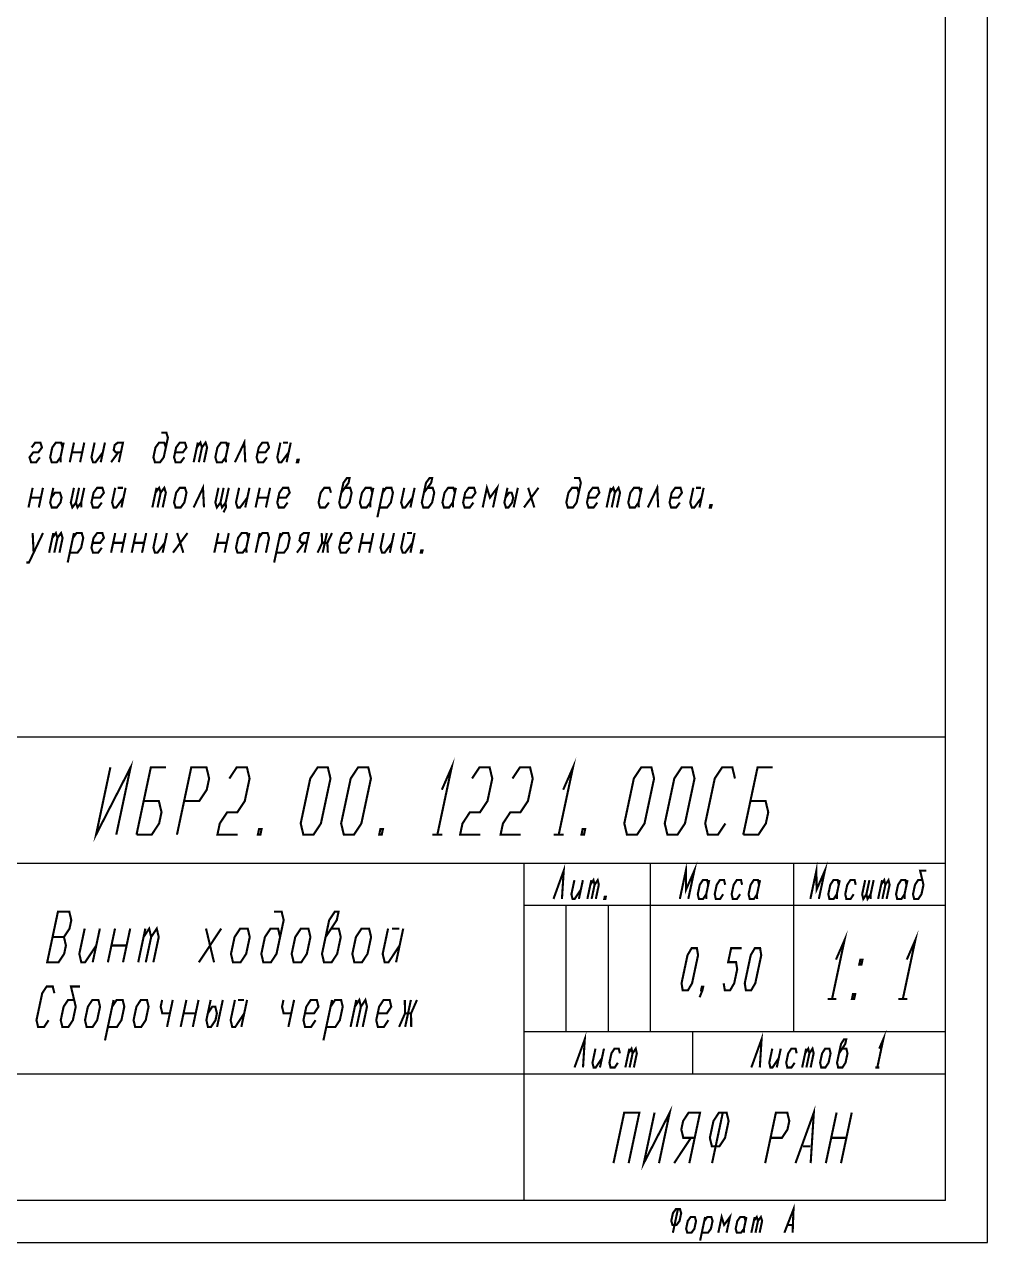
# Model space of a CAD drawing. Header units: millimetres. Extents: x 0 to 420, y 0 to 297.
# Drawn here: x 305.7 to 420, y 0 to 144.6 of the extents above; entities that cross this region are included whole.
import ezdxf

# ---------------------------------------------------------------- set-up
doc = ezdxf.new("R2010")
doc.units = ezdxf.units.MM
doc.header["$LTSCALE"] = 23.1
doc.layers.get('0').update_dxf_attribs({"linetype": 'CONTINUOUS'})

msp = doc.modelspace()

# ---------------------------------------------------------------- linework, layer by layer
at = {"color": 7, "linetype": 'CONTINUOUS'}
for p, q in [((420, 0), (420, 297)), ((415, 5), (415, 292)), ((415, 60), (230, 60)), ((415, 5), (415, 60)), ((415, 45), (230, 45)), ((365, 5), (365, 45)), ((380, 25), (380, 45)), ((397, 25), (397, 45)), ((415, 40), (365, 40)), ((370, 25), (370, 40)), ((375, 25), (375, 40)), ((415, 25), (365, 25)), ((385, 20), (385, 25)), ((415, 20), (230, 20)), ((415, 5), (20, 5)), ((415, 5), (230, 5)), ((0, 0), (420, 0))]:
    msp.add_line(p, q, dxfattribs=at)
at = {"color": 2, "linetype": 'CONTINUOUS', "const_width": 0.25}
for points in [[(322.477764, 94.361144), (322.295526, 94.944476), (321.683009, 94.944476), (321.252781, 94.361144), (321.00479, 93.19448), (321.187053, 92.611135), (321.799545, 92.611135), (322.229799, 93.19448), (322.725754, 95.527808), (322.543491, 96.11114), (321.931, 96.11114)], [(330.680812, 92.611135), (331.789259, 94.944476), (331.905795, 92.611135)], [(306.552781, 94.361144), (306.983009, 94.944476), (307.595526, 94.944476), (307.777764, 94.361144), (307.347535, 93.777812), (306.735044, 93.777812), (306.30479, 93.19448), (306.487053, 92.611135), (307.099545, 92.611135), (307.529799, 93.19448)], [(310.227781, 94.361144), (310.045518, 94.944476), (309.433026, 94.944476), (309.002772, 94.361144), (308.754781, 93.19448), (308.937045, 92.611135), (309.549562, 92.611135), (309.97979, 93.19448)], [(310.351776, 94.944476), (309.97979, 93.19448), (310.008937, 92.611135)], [(311.080803, 92.611135), (311.576759, 94.944476)], [(312.801768, 94.944476), (312.305812, 92.611135)], [(314.026776, 94.944476), (313.65479, 93.19448), (313.837053, 92.611135), (314.143312, 92.611135), (315.003794, 93.777812)], [(315.251759, 94.944476), (314.755803, 92.611135)], [(316.899562, 92.611135), (317.395518, 94.944476), (316.783026, 94.944476), (316.414783, 94.652803), (316.290787, 94.069471), (316.535035, 93.777812), (317.147527, 93.777812)], [(323.578777, 93.777812), (324.497527, 93.777812), (324.927781, 94.361144), (324.745518, 94.944476), (324.133026, 94.944476), (323.702772, 94.361144), (323.454781, 93.19448), (323.637045, 92.611135), (324.249562, 92.611135), (324.67979, 93.19448)], [(325.780803, 92.611135), (326.276759, 94.944476)], [(326.152764, 94.361144), (326.583018, 94.944476), (326.765281, 94.361144), (326.393295, 92.611135)], [(326.765281, 94.361144), (327.195509, 94.944476), (327.377772, 94.361144), (327.005812, 92.611135)], [(329.827764, 94.361144), (329.645526, 94.944476), (329.033009, 94.944476), (328.602781, 94.361144), (328.35479, 93.19448), (328.537053, 92.611135), (329.149545, 92.611135), (329.579799, 93.19448)], [(329.951759, 94.944476), (329.579799, 93.19448), (329.60892, 92.611135)], [(333.378794, 93.777812), (334.297544, 93.777812), (334.727772, 94.361144), (334.545509, 94.944476), (333.933018, 94.944476), (333.502764, 94.361144), (333.254799, 93.19448), (333.437062, 92.611135), (334.049553, 92.611135), (334.479781, 93.19448)], [(336.076776, 94.944476), (335.70479, 93.19448), (335.887053, 92.611135), (336.193312, 92.611135), (337.053794, 93.777812)], [(336.383009, 94.944476), (336.995526, 94.944476)], [(337.301759, 94.944476), (336.805803, 92.611135)], [(311.328794, 93.777812), (312.553777, 93.777812)], [(315.980812, 92.611135), (316.841294, 93.777812)], [(338.183928, 92.611135), (338.030812, 92.611135), (338.092797, 92.902808), (338.245913, 92.902808), (338.183928, 92.611135)], [(306.180795, 87.243856), (306.676776, 89.577184)], [(307.901759, 89.577184), (307.405803, 87.243856)], [(309.126768, 89.577184), (308.754781, 87.827188), (308.937045, 87.243856), (309.549562, 87.243856), (309.97979, 87.827188), (310.103785, 88.41052), (309.921522, 88.993852), (309.309031, 88.993852), (308.878777, 88.41052)], [(311.576759, 89.577184), (311.204799, 87.827188), (311.387062, 87.243856), (311.81729, 87.827188), (311.999553, 87.243856), (312.429781, 87.827188), (312.801768, 89.577184)], [(312.189276, 89.577184), (311.81729, 87.827188)], [(313.778785, 88.41052), (314.697535, 88.41052), (315.127764, 88.993852), (314.945526, 89.577184), (314.333009, 89.577184), (313.902781, 88.993852), (313.65479, 87.827188), (313.837053, 87.243856), (314.449545, 87.243856), (314.879799, 87.827188)], [(316.476768, 89.577184), (316.104781, 87.827188), (316.287045, 87.243856), (316.593303, 87.243856), (317.453785, 88.41052)], [(316.783026, 89.577184), (317.395518, 89.577184)], [(317.701776, 89.577184), (317.205795, 87.243856)], [(320.880795, 87.243856), (321.376776, 89.577184)], [(321.252781, 88.993852), (321.683009, 89.577184), (321.865272, 88.993852), (321.493312, 87.243856)], [(321.865272, 88.993852), (322.295526, 89.577184), (322.477764, 88.993852), (322.105803, 87.243856)], [(323.454781, 87.827188), (323.637045, 87.243856), (324.249562, 87.243856), (324.67979, 87.827188), (324.927781, 88.993852), (324.745518, 89.577184), (324.133026, 89.577184), (323.702772, 88.993852), (323.454781, 87.827188)], [(325.780803, 87.243856), (326.889276, 89.577184), (327.005812, 87.243856)], [(328.726776, 89.577184), (328.35479, 87.827188), (328.537053, 87.243856), (328.967281, 87.827188), (329.149545, 87.243856), (329.579799, 87.827188), (329.951759, 89.577184)], [(329.339268, 89.577184), (328.967281, 87.827188)], [(331.176768, 89.577184), (330.804781, 87.827188), (330.987045, 87.243856), (331.293303, 87.243856), (332.153785, 88.41052)], [(332.401776, 89.577184), (331.905795, 87.243856)], [(333.130803, 87.243856), (333.626759, 89.577184)], [(334.851768, 89.577184), (334.355812, 87.243856)], [(335.828785, 88.41052), (336.747535, 88.41052), (337.177764, 88.993852), (336.995526, 89.577184), (336.383009, 89.577184), (335.952781, 88.993852), (335.70479, 87.827188), (335.887053, 87.243856), (336.499545, 87.243856), (336.929799, 87.827188)], [(342.077772, 88.993852), (341.895509, 89.577184), (341.283018, 89.577184), (340.852764, 88.993852), (340.604799, 87.827188), (340.787062, 87.243856), (341.399553, 87.243856), (341.829781, 87.827188)], [(343.302781, 88.993852), (344.163263, 90.160516), (344.287258, 90.743848), (343.981, 90.743848), (343.550771, 90.160516), (343.05479, 87.827188), (343.237053, 87.243856), (343.849545, 87.243856), (344.279799, 87.827188), (344.527764, 88.993852), (344.345526, 89.577184), (343.733009, 89.577184)], [(346.977781, 88.993852), (346.795518, 89.577184), (346.183026, 89.577184), (345.752772, 88.993852), (345.504781, 87.827188), (345.687045, 87.243856), (346.299562, 87.243856), (346.72979, 87.827188)], [(347.101776, 89.577184), (346.72979, 87.827188), (346.758937, 87.243856)], [(347.582812, 86.07718), (348.326759, 89.577184)], [(347.830803, 87.243856), (348.749553, 87.243856), (349.179781, 87.827188), (349.427772, 88.993852), (349.245509, 89.577184), (348.633018, 89.577184), (348.202764, 88.993852)], [(350.776776, 89.577184), (350.40479, 87.827188), (350.587053, 87.243856), (350.893312, 87.243856), (351.753794, 88.41052)], [(352.001759, 89.577184), (351.505803, 87.243856)], [(353.102772, 88.993852), (353.963254, 90.160516), (354.08725, 90.743848), (353.780991, 90.743848), (353.350763, 90.160516), (352.854781, 87.827188), (353.037045, 87.243856), (353.649562, 87.243856), (354.07979, 87.827188), (354.327781, 88.993852), (354.145518, 89.577184), (353.533026, 89.577184)], [(356.777772, 88.993852), (356.595509, 89.577184), (355.983018, 89.577184), (355.552764, 88.993852), (355.304799, 87.827188), (355.487062, 87.243856), (356.099553, 87.243856), (356.529781, 87.827188)], [(356.901768, 89.577184), (356.529781, 87.827188), (356.558928, 87.243856)], [(357.878785, 88.41052), (358.797535, 88.41052), (359.227764, 88.993852), (359.045526, 89.577184), (358.433009, 89.577184), (358.002781, 88.993852), (357.75479, 87.827188), (357.937053, 87.243856), (358.549545, 87.243856), (358.979799, 87.827188)], [(360.080812, 87.243856), (360.576768, 89.577184), (360.941294, 88.41052), (361.801776, 89.577184), (361.305795, 87.243856)], [(363.026759, 89.577184), (362.654799, 87.827188), (362.837062, 87.243856), (363.143295, 87.243856), (363.573549, 87.827188), (363.697544, 88.41052), (363.515281, 88.993852), (363.209022, 88.993852), (362.778794, 88.41052)], [(364.251768, 89.577184), (363.755812, 87.243856)], [(364.980795, 87.243856), (366.701759, 89.577184)], [(365.476776, 89.577184), (366.205803, 87.243856)], [(371.477772, 88.993852), (371.295509, 89.577184), (370.683018, 89.577184), (370.252764, 88.993852), (370.004799, 87.827188), (370.187062, 87.243856), (370.799553, 87.243856), (371.229781, 87.827188), (371.725763, 90.160516), (371.5435, 90.743848), (370.931008, 90.743848)], [(372.578785, 88.41052), (373.497535, 88.41052), (373.927764, 88.993852), (373.745526, 89.577184), (373.133009, 89.577184), (372.702781, 88.993852), (372.45479, 87.827188), (372.637053, 87.243856), (373.249545, 87.243856), (373.679799, 87.827188)], [(374.780812, 87.243856), (375.276768, 89.577184)], [(375.152772, 88.993852), (375.583026, 89.577184), (375.765264, 88.993852), (375.393303, 87.243856)], [(375.765264, 88.993852), (376.195518, 89.577184), (376.377781, 88.993852), (376.005795, 87.243856)], [(378.827772, 88.993852), (378.645509, 89.577184), (378.033018, 89.577184), (377.602764, 88.993852), (377.354799, 87.827188), (377.537062, 87.243856), (378.149553, 87.243856), (378.579781, 87.827188)], [(378.951768, 89.577184), (378.579781, 87.827188), (378.608928, 87.243856)], [(379.680795, 87.243856), (380.789268, 89.577184), (380.905803, 87.243856)], [(382.378777, 88.41052), (383.297527, 88.41052), (383.727781, 88.993852), (383.545518, 89.577184), (382.933026, 89.577184), (382.502772, 88.993852), (382.254781, 87.827188), (382.437045, 87.243856), (383.049562, 87.243856), (383.47979, 87.827188)], [(385.076759, 89.577184), (384.704799, 87.827188), (384.887062, 87.243856), (385.193295, 87.243856), (386.053777, 88.41052)], [(385.383018, 89.577184), (385.995509, 89.577184)], [(386.301768, 89.577184), (385.805812, 87.243856)], [(306.428785, 88.41052), (307.653794, 88.41052)], [(333.378794, 88.41052), (334.603777, 88.41052)], [(312.429781, 87.827188), (312.458928, 87.243856)], [(329.579799, 87.827188), (329.60892, 87.243856), (329.331808, 86.660524)], [(387.183937, 87.243856), (387.030795, 87.243856), (387.092805, 87.535516), (387.245922, 87.535516), (387.183937, 87.243856)], [(305.93283, 80.709901), (306.239062, 80.709901), (307.901759, 84.209892)], [(306.676776, 84.209892), (306.793312, 81.876564)], [(308.630812, 81.876564), (309.126768, 84.209892)], [(309.002772, 83.62656), (309.433026, 84.209892), (309.615264, 83.62656), (309.243303, 81.876564)], [(309.615264, 83.62656), (310.045518, 84.209892), (310.227781, 83.62656), (309.855795, 81.876564)], [(310.832812, 80.709901), (311.576759, 84.209892)], [(311.080803, 81.876564), (311.999553, 81.876564), (312.429781, 82.459896), (312.677772, 83.62656), (312.495509, 84.209892), (311.883018, 84.209892), (311.452764, 83.62656)], [(313.778785, 83.043228), (314.697535, 83.043228), (315.127764, 83.62656), (314.945526, 84.209892), (314.333009, 84.209892), (313.902781, 83.62656), (313.65479, 82.459896), (313.837053, 81.876564), (314.449545, 81.876564), (314.879799, 82.459896)], [(315.980812, 81.876564), (316.476768, 84.209892)], [(317.701776, 84.209892), (317.205795, 81.876564)], [(318.430803, 81.876564), (318.926759, 84.209892)], [(320.151768, 84.209892), (319.655812, 81.876564)], [(321.376776, 84.209892), (321.00479, 82.459896), (321.187053, 81.876564), (321.493312, 81.876564), (322.353794, 83.043228)], [(322.601759, 84.209892), (322.105803, 81.876564)], [(323.330812, 81.876564), (325.051776, 84.209892)], [(323.826768, 84.209892), (324.555795, 81.876564)], [(328.230795, 81.876564), (328.726776, 84.209892)], [(329.951759, 84.209892), (329.455803, 81.876564)], [(332.277781, 83.62656), (332.095518, 84.209892), (331.483026, 84.209892), (331.052772, 83.62656), (330.804781, 82.459896), (330.987045, 81.876564), (331.599562, 81.876564), (332.02979, 82.459896)], [(332.401776, 84.209892), (332.02979, 82.459896), (332.058937, 81.876564)], [(333.130803, 81.876564), (333.626759, 84.209892)], [(333.502764, 83.62656), (333.933018, 84.209892), (334.545509, 84.209892), (334.727772, 83.62656), (334.355812, 81.876564)], [(335.33283, 80.709901), (336.076776, 84.209892)], [(335.580795, 81.876564), (336.499545, 81.876564), (336.929799, 82.459896), (337.177764, 83.62656), (336.995526, 84.209892), (336.383009, 84.209892), (335.952781, 83.62656)], [(338.949562, 81.876564), (339.445518, 84.209892), (338.833026, 84.209892), (338.464783, 83.918232), (338.340787, 83.334901), (338.585035, 83.043228), (339.197527, 83.043228)], [(340.480803, 81.876564), (341.035027, 83.043228), (340.976759, 84.209892)], [(341.589276, 84.209892), (341.093295, 81.876564)], [(342.201768, 84.209892), (341.647544, 83.043228), (341.705812, 81.876564)], [(343.178785, 83.043228), (344.097535, 83.043228), (344.527764, 83.62656), (344.345526, 84.209892), (343.733009, 84.209892), (343.302781, 83.62656), (343.05479, 82.459896), (343.237053, 81.876564), (343.849545, 81.876564), (344.279799, 82.459896)], [(345.380812, 81.876564), (345.876768, 84.209892)], [(347.101776, 84.209892), (346.605795, 81.876564)], [(348.326759, 84.209892), (347.954799, 82.459896), (348.137062, 81.876564), (348.443295, 81.876564), (349.303777, 83.043228)], [(349.551768, 84.209892), (349.055812, 81.876564)], [(350.776776, 84.209892), (350.40479, 82.459896), (350.587053, 81.876564), (350.893312, 81.876564), (351.753794, 83.043228)], [(351.083009, 84.209892), (351.695526, 84.209892)], [(352.001759, 84.209892), (351.505803, 81.876564)], [(316.228777, 83.043228), (317.453785, 83.043228)], [(318.678794, 83.043228), (319.903777, 83.043228)], [(328.478785, 83.043228), (329.703794, 83.043228)], [(338.030812, 81.876564), (338.891294, 83.043228)], [(341.035027, 83.043228), (341.647544, 83.043228)], [(345.628777, 83.043228), (346.853785, 83.043228)], [(352.883928, 81.876564), (352.730812, 81.876564), (352.792797, 82.168237), (352.945913, 82.168237), (352.883928, 81.876564)], [(315.900447, 56.410636), (314.19999, 48.410641), (318.30045, 56.410636), (316.599994, 48.410641)], [(318.999998, 48.410641), (320.700454, 56.410636), (322.50045, 56.410636)], [(323.800005, 48.410641), (325.500461, 56.410636), (327.300458, 56.410636), (327.617047, 55.077307), (327.333629, 53.743973), (326.450229, 52.410638), (324.650233, 52.410638)], [(330.017051, 55.077307), (330.90045, 56.410636), (332.100465, 56.410636), (332.417054, 55.077307), (331.850219, 52.410638), (330.966819, 51.077303), (329.76683, 51.077303), (328.883405, 49.743969), (328.600012, 48.410641), (330.99999, 48.410641)], [(338.800009, 48.410641), (338.483419, 49.743969), (339.61704, 55.077307), (340.500465, 56.410636), (341.700454, 56.410636), (342.017043, 55.077307), (340.883397, 49.743969), (339.999998, 48.410641), (338.800009, 48.410641)], [(343.59999, 48.410641), (343.283401, 49.743969), (344.417047, 55.077307), (345.300447, 56.410636), (346.500461, 56.410636), (346.817051, 55.077307), (345.683405, 49.743969), (344.800005, 48.410641), (343.59999, 48.410641)], [(355.233636, 53.743973), (356.400454, 56.410636), (354.699998, 48.410641)], [(358.817043, 55.077307), (359.700443, 56.410636), (360.900458, 56.410636), (361.217047, 55.077307), (360.650237, 52.410638), (359.766812, 51.077303), (358.566823, 51.077303), (357.683397, 49.743969), (357.400005, 48.410641), (359.800009, 48.410641)], [(363.617051, 55.077307), (364.50045, 56.410636), (365.700465, 56.410636), (366.017054, 55.077307), (365.450219, 52.410638), (364.566819, 51.077303), (363.36683, 51.077303), (362.483405, 49.743969), (362.200012, 48.410641), (364.59999, 48.410641)], [(369.633633, 53.743973), (370.80045, 56.410636), (369.099994, 48.410641)], [(377.19999, 48.410641), (376.883401, 49.743969), (378.017047, 55.077307), (378.900447, 56.410636), (380.100461, 56.410636), (380.417051, 55.077307), (379.283405, 49.743969), (378.400005, 48.410641), (377.19999, 48.410641)], [(381.999998, 48.410641), (381.683408, 49.743969), (382.817054, 55.077307), (383.700454, 56.410636), (384.900443, 56.410636), (385.217032, 55.077307), (384.083412, 49.743969), (383.200012, 48.410641), (381.999998, 48.410641)], [(390.01704, 55.077307), (389.70045, 56.410636), (388.500461, 56.410636), (387.617036, 55.077307), (386.483416, 49.743969), (386.800005, 48.410641), (387.999994, 48.410641), (388.883419, 49.743969)], [(391.000005, 48.410641), (392.700461, 56.410636), (394.500458, 56.410636)], [(318.999998, 48.410641), (320.799994, 48.410641), (321.683419, 49.743969), (321.966812, 51.077303), (321.650222, 52.410638), (319.850226, 52.410638)], [(391.000005, 48.410641), (392.800001, 48.410641), (393.683401, 49.743969), (393.966819, 51.077303), (393.650229, 52.410638), (391.850233, 52.410638)], [(333.699998, 48.410641), (333.399994, 48.410641), (333.541703, 49.077305), (333.841707, 49.077305), (333.699998, 48.410641)], [(348.099994, 48.410641), (347.79999, 48.410641), (347.941699, 49.077305), (348.241703, 49.077305), (348.099994, 48.410641)], [(372.100005, 48.410641), (371.800001, 48.410641), (371.94171, 49.077305), (372.241714, 49.077305), (372.100005, 48.410641)], [(354.09999, 48.410641), (355.300005, 48.410641)], [(368.500012, 48.410641), (369.700001, 48.410641)], [(368.479991, 40.787579), (369.694567, 44.137581), (369.485002, 40.787579)], [(383.474996, 40.787579), (384.187053, 44.137581), (384.214867, 41.904249), (385.192064, 44.137581), (384.480007, 40.787579)], [(398.965009, 40.787579), (399.677065, 44.137581), (399.704854, 41.904249), (400.682076, 44.137581), (399.969994, 40.787579)], [(412.253456, 43.020912), (411.750963, 43.020912), (411.381028, 42.46258), (411.143676, 41.345911), (411.276259, 40.787579), (411.778751, 40.787579), (412.148687, 41.345911), (412.386039, 42.46258), (411.988315, 44.137581), (412.742054, 44.137581)], [(370.964718, 43.020912), (370.608677, 41.345911), (370.74126, 40.787579), (370.992506, 40.787579), (371.732351, 41.904249)], [(371.969703, 43.020912), (371.494999, 40.787579)], [(372.50001, 40.787579), (372.974714, 43.020912)], [(372.856025, 42.46258), (373.225961, 43.020912), (373.358544, 42.46258), (373.002502, 40.787579)], [(373.358544, 42.46258), (373.728453, 43.020912), (373.861036, 42.46258), (373.504995, 40.787579)], [(386.846045, 42.46258), (386.713462, 43.020912), (386.210969, 43.020912), (385.841034, 42.46258), (385.603682, 41.345911), (385.736239, 40.787579), (386.238757, 40.787579), (386.608667, 41.345911)], [(386.964708, 43.020912), (386.608667, 41.345911), (386.615614, 40.787579)], [(388.856041, 42.46258), (388.723458, 43.020912), (388.220966, 43.020912), (387.85103, 42.46258), (387.613678, 41.345911), (387.746261, 40.787579), (388.248754, 40.787579), (388.618689, 41.345911)], [(390.866038, 42.46258), (390.733455, 43.020912), (390.230962, 43.020912), (389.861027, 42.46258), (389.623674, 41.345911), (389.756257, 40.787579), (390.25875, 40.787579), (390.628685, 41.345911)], [(392.876034, 42.46258), (392.743451, 43.020912), (392.240958, 43.020912), (391.871023, 42.46258), (391.633671, 41.345911), (391.766254, 40.787579), (392.268746, 40.787579), (392.638682, 41.345911)], [(392.994697, 43.020912), (392.638682, 41.345911), (392.645629, 40.787579)], [(402.336031, 42.46258), (402.203448, 43.020912), (401.700956, 43.020912), (401.331021, 42.46258), (401.093668, 41.345911), (401.226251, 40.787579), (401.728744, 40.787579), (402.098679, 41.345911)], [(402.45472, 43.020912), (402.098679, 41.345911), (402.105626, 40.787579)], [(404.346028, 42.46258), (404.21347, 43.020912), (403.710952, 43.020912), (403.341042, 42.46258), (403.10369, 41.345911), (403.236248, 40.787579), (403.73874, 40.787579), (404.108676, 41.345911)], [(405.469702, 43.020912), (405.113687, 41.345911), (405.246244, 40.787579), (405.616179, 41.345911), (405.748762, 40.787579), (406.118672, 41.345911), (406.474713, 43.020912)], [(405.97222, 43.020912), (405.616179, 41.345911)], [(407.004994, 40.787579), (407.479698, 43.020912)], [(407.361035, 42.46258), (407.73097, 43.020912), (407.863528, 42.46258), (407.507512, 40.787579)], [(407.863528, 42.46258), (408.233463, 43.020912), (408.366021, 42.46258), (408.010005, 40.787579)], [(410.376042, 42.46258), (410.243459, 43.020912), (409.740967, 43.020912), (409.371031, 42.46258), (409.133679, 41.345911), (409.266262, 40.787579), (409.768755, 40.787579), (410.13869, 41.345911)], [(410.494706, 43.020912), (410.13869, 41.345911), (410.145637, 40.787579)], [(374.635616, 40.787579), (374.510006, 40.787579), (374.569351, 41.066748), (374.694961, 41.066748), (374.635616, 40.787579)], [(406.118672, 41.345911), (406.125619, 40.787579)], [(308.399996, 33.266755), (309.75, 33.266755), (310.412556, 34.266755), (310.62512, 35.266754), (310.387665, 36.266754), (311.050221, 37.266753), (311.262784, 38.266752), (311.02533, 39.266758), (309.675352, 39.266758), (308.399996, 33.266755)], [(336.037657, 36.266754), (335.800228, 37.266753), (334.900217, 37.266753), (334.237661, 36.266754), (333.81256, 34.266755), (334.049989, 33.266755), (334.95, 33.266755), (335.612556, 34.266755), (336.462784, 38.266752), (336.22533, 39.266758), (335.325344, 39.266758)], [(341.437672, 36.266754), (342.762784, 38.266752), (342.975348, 39.266758), (342.52533, 39.266758), (341.862773, 38.266752), (341.012545, 34.266755), (341.25, 33.266755), (342.150011, 33.266755), (342.812567, 34.266755), (343.237668, 36.266754), (343.000214, 37.266753), (342.100228, 37.266753)], [(309.037661, 36.266754), (310.387665, 36.266754)], [(312.850217, 37.266753), (312.212552, 34.266755), (312.450007, 33.266755), (312.9, 33.266755), (314.225112, 35.266754)], [(314.650214, 37.266753), (313.800011, 33.266755)], [(315.600007, 33.266755), (316.450236, 37.266753)], [(318.250232, 37.266753), (317.400004, 33.266755)], [(319.2, 33.266755), (320.050228, 37.266753)], [(319.837665, 36.266754), (320.500221, 37.266753), (320.737676, 36.266754), (320.100011, 33.266755)], [(320.737676, 36.266754), (321.400232, 37.266753), (321.637661, 36.266754), (320.999996, 33.266755)], [(326.400011, 33.266755), (329.050236, 37.266753)], [(327.250214, 37.266753), (328.200007, 33.266755)], [(330.212567, 34.266755), (330.449996, 33.266755), (331.350007, 33.266755), (332.012563, 34.266755), (332.437665, 36.266754), (332.200236, 37.266753), (331.300225, 37.266753), (330.637668, 36.266754), (330.212567, 34.266755)], [(337.412552, 34.266755), (337.650007, 33.266755), (338.549993, 33.266755), (339.212549, 34.266755), (339.637676, 36.266754), (339.400221, 37.266753), (338.500236, 37.266753), (337.837679, 36.266754), (337.412552, 34.266755)], [(344.612563, 34.266755), (344.849993, 33.266755), (345.750004, 33.266755), (346.41256, 34.266755), (346.837661, 36.266754), (346.600232, 37.266753), (345.700221, 37.266753), (345.037665, 36.266754), (344.612563, 34.266755)], [(348.850221, 37.266753), (348.212556, 34.266755), (348.450011, 33.266755), (348.900004, 33.266755), (350.225116, 35.266754)], [(349.300214, 37.266753), (350.200225, 37.266753)], [(350.650217, 37.266753), (349.799989, 33.266755)], [(402.00442, 33.588472), (403.025402, 35.921806), (401.537509, 28.92181)], [(410.40442, 33.588472), (411.425402, 35.921806), (409.937509, 28.92181)], [(316.025109, 35.266754), (317.825105, 35.266754)], [(383.812504, 29.94415), (383.677126, 30.777485), (384.385646, 34.110812), (384.875295, 34.944147), (385.500271, 34.944147), (385.635648, 34.110812), (384.927129, 30.777485), (384.437505, 29.94415), (383.812504, 29.94415)], [(388.677136, 30.777485), (388.812488, 29.94415), (389.437489, 29.94415), (389.927139, 30.777485), (390.281385, 32.444149), (390.146034, 33.277484), (389.208519, 33.277484), (389.562792, 34.944147), (390.812794, 34.944147)], [(391.312493, 29.94415), (391.177141, 30.777485), (391.88566, 34.110812), (392.375284, 34.944147), (393.000286, 34.944147), (393.135663, 34.110812), (392.427118, 30.777485), (391.937494, 29.94415), (391.312493, 29.94415)], [(405.03045, 33.00514), (404.76795, 33.00514), (404.89192, 33.588472), (405.15442, 33.588472), (405.03045, 33.00514)], [(309.250225, 29.599202), (309.060271, 30.399199), (308.340267, 30.399199), (307.810217, 29.599202), (307.13005, 26.399202), (307.320004, 25.599198), (308.040007, 25.599198), (308.570057, 26.399202)], [(311.600189, 28.799199), (310.880186, 28.799199), (310.350135, 27.999202), (310.010039, 26.399202), (310.199993, 25.599198), (310.919996, 25.599198), (311.450046, 26.399202), (311.790143, 27.999202), (311.220282, 30.399199), (312.300275, 30.399199)], [(386.156239, 29.94415), (385.999995, 29.94415), (386.088563, 30.360818), (386.244807, 30.360818), (386.156239, 29.94415), (385.822859, 29.110815)], [(312.890054, 26.399202), (313.080007, 25.599198), (313.800011, 25.599198), (314.330035, 26.399202), (314.670132, 27.999202), (314.480178, 28.799199), (313.760175, 28.799199), (313.230125, 27.999202), (312.890054, 26.399202)], [(315.259911, 23.999201), (316.280175, 28.799199)], [(315.600007, 25.599198), (316.68, 25.599198), (317.21005, 26.399202), (317.550146, 27.999202), (317.360193, 28.799199), (316.640189, 28.799199), (316.110139, 27.999202)], [(318.650057, 26.399202), (318.840011, 25.599198), (319.559989, 25.599198), (320.090039, 26.399202), (320.430135, 27.999202), (320.240182, 28.799199), (319.520178, 28.799199), (318.990128, 27.999202), (318.650057, 26.399202)], [(322.040178, 28.799199), (321.870143, 27.999202), (322.060096, 27.199199), (322.960082, 27.199199)], [(323.300178, 28.799199), (322.620011, 25.599198)], [(324.24, 25.599198), (324.920193, 28.799199)], [(326.360175, 28.799199), (325.680007, 25.599198)], [(327.800182, 28.799199), (327.29005, 26.399202), (327.480004, 25.599198), (327.839993, 25.599198), (328.370043, 26.399202), (328.540078, 27.199199), (328.350125, 27.999202), (327.990135, 27.999202), (327.460085, 27.199199)], [(329.240189, 28.799199), (328.559996, 25.599198)], [(330.680171, 28.799199), (330.170039, 26.399202), (330.359993, 25.599198), (330.720007, 25.599198), (331.780082, 27.199199)], [(331.040186, 28.799199), (331.760189, 28.799199)], [(332.120178, 28.799199), (331.440011, 25.599198)], [(336.440175, 28.799199), (336.270139, 27.999202), (336.460093, 27.199199), (337.360078, 27.199199)], [(337.700175, 28.799199), (337.020007, 25.599198)], [(338.980093, 27.199199), (340.060085, 27.199199), (340.590135, 27.999202), (340.400182, 28.799199), (339.680178, 28.799199), (339.150128, 27.999202), (338.810057, 26.399202), (339.000011, 25.599198), (339.719989, 25.599198), (340.250039, 26.399202)], [(341.179915, 23.999201), (342.200178, 28.799199)], [(341.520011, 25.599198), (342.600004, 25.599198), (343.130054, 26.399202), (343.470125, 27.999202), (343.280171, 28.799199), (342.560193, 28.799199), (342.030143, 27.999202)], [(344.4, 25.599198), (345.080193, 28.799199)], [(344.910132, 27.999202), (345.440182, 28.799199), (345.630135, 27.999202), (345.120004, 25.599198)], [(345.630135, 27.999202), (346.160186, 28.799199), (346.350139, 27.999202), (345.840007, 25.599198)], [(347.620085, 27.199199), (348.700078, 27.199199), (349.230128, 27.999202), (349.040175, 28.799199), (348.320171, 28.799199), (347.790146, 27.999202), (347.45005, 26.399202), (347.640004, 25.599198), (348.360007, 25.599198), (348.890057, 26.399202)], [(350.160004, 25.599198), (350.860089, 27.199199), (350.840171, 28.799199)], [(351.560175, 28.799199), (350.880007, 25.599198)], [(352.280178, 28.799199), (351.580093, 27.199199), (351.600011, 25.599198)], [(401.012509, 28.92181), (402.062509, 28.92181)], [(404.162509, 28.92181), (403.900009, 28.92181), (404.024004, 29.505142), (404.286504, 29.505142), (404.162509, 28.92181)], [(409.412509, 28.92181), (410.462509, 28.92181)], [(324.580096, 27.199199), (326.020078, 27.199199)], [(350.860089, 27.199199), (351.580093, 27.199199)], [(370.979996, 20.787578), (372.194572, 24.137581), (371.985007, 20.787578)], [(391.960001, 20.787578), (393.174576, 24.137581), (392.965012, 20.787578)], [(407.132834, 23.020911), (407.621433, 24.137581), (406.909376, 20.787578)], [(373.464697, 23.020911), (373.108682, 21.345913), (373.241239, 20.787578), (373.492511, 20.787578), (374.232356, 21.904245)], [(374.469708, 23.020911), (373.995004, 20.787578)], [(376.361041, 22.46258), (376.228458, 23.020911), (375.725966, 23.020911), (375.35603, 22.46258), (375.118678, 21.345913), (375.251261, 20.787578), (375.753754, 20.787578), (376.123689, 21.345913)], [(377.010011, 20.787578), (377.484716, 23.020911)], [(377.366027, 22.46258), (377.735962, 23.020911), (377.868545, 22.46258), (377.512504, 20.787578)], [(377.868545, 22.46258), (378.238455, 23.020911), (378.371038, 22.46258), (378.014996, 20.787578)], [(394.444702, 23.020911), (394.088687, 21.345913), (394.221244, 20.787578), (394.47249, 20.787578), (395.212361, 21.904245)], [(395.449713, 23.020911), (394.975009, 20.787578)], [(397.341021, 22.46258), (397.208463, 23.020911), (396.70597, 23.020911), (396.336035, 22.46258), (396.098683, 21.345913), (396.23124, 20.787578), (396.733759, 20.787578), (397.103668, 21.345913)], [(397.98999, 20.787578), (398.46472, 23.020911)], [(398.346031, 22.46258), (398.715967, 23.020911), (398.848524, 22.46258), (398.492509, 20.787578)], [(398.848524, 22.46258), (399.218459, 23.020911), (399.351042, 22.46258), (398.995001, 20.787578)], [(400.118676, 21.345913), (400.251259, 20.787578), (400.753751, 20.787578), (401.123687, 21.345913), (401.361039, 22.46258), (401.228456, 23.020911), (400.725963, 23.020911), (400.356028, 22.46258), (400.118676, 21.345913)], [(402.366024, 22.46258), (403.105895, 23.579246), (403.224558, 24.137581), (402.973312, 24.137581), (402.603376, 23.579246), (402.128672, 21.345913), (402.261255, 20.787578), (402.763748, 20.787578), (403.133683, 21.345913), (403.371035, 22.46258), (403.238452, 23.020911), (402.735959, 23.020911)], [(406.65813, 20.787578), (407.160623, 20.787578)], [(380.475344, 15.432979), (379.199989, 9.432979), (382.275341, 15.432979), (381.000011, 9.432979)], [(397.200004, 9.432979), (399.375344, 15.432979), (399, 9.432979)], [(375.599996, 9.432979), (376.875352, 15.432979), (378.675348, 15.432979), (377.399993, 9.432979)], [(384.600004, 9.432979), (385.875333, 15.432979), (384.52533, 15.432979), (383.862773, 14.43298), (383.650236, 13.432977), (383.887665, 12.432978), (385.237668, 12.432978)], [(388.575341, 15.432979), (388.125348, 15.432979), (387.462792, 14.43298), (387.037665, 12.432978), (387.27512, 11.432978), (388.175105, 11.432978), (388.837661, 12.432978), (389.262788, 14.43298), (389.025333, 15.432979), (388.575341, 15.432979), (387.300011, 9.432979)], [(393.600011, 9.432979), (394.875341, 15.432979), (396.225344, 15.432979), (396.462773, 14.43298), (396.250236, 13.432977), (395.587679, 12.432978), (394.237676, 12.432978)], [(400.799996, 9.432979), (402.075352, 15.432979)], [(403.875348, 15.432979), (402.599993, 9.432979)], [(382.800007, 9.432979), (384.787676, 12.432978)], [(401.437661, 12.432978), (403.237657, 12.432978)], [(398.075123, 11.432978), (398.975109, 11.432978)], [(395.879993, 1.172468), (396.965164, 3.972467), (396.86001, 1.172468)], [(383.245155, 3.972467), (383.000164, 3.972467), (382.655966, 3.505799), (382.457578, 2.572466), (382.603389, 2.105801), (383.093397, 2.105801), (383.43757, 2.572466), (383.635957, 3.505799), (383.490146, 3.972467), (383.245155, 3.972467), (382.649993, 1.172468)], [(384.219199, 1.639133), (384.36501, 1.172468), (384.854993, 1.172468), (385.199191, 1.639133), (385.397578, 2.572466), (385.251768, 3.039134), (384.761785, 3.039134), (384.417587, 2.572466), (384.219199, 1.639133)], [(385.881614, 0.239132), (386.476776, 3.039134)], [(386.080001, 1.172468), (386.815001, 1.172468), (387.159199, 1.639133), (387.357587, 2.572466), (387.211776, 3.039134), (386.721768, 3.039134), (386.37757, 2.572466)], [(388.04001, 1.172468), (388.436785, 3.039134), (388.72838, 2.105801), (389.416776, 3.039134), (389.020001, 1.172468)], [(391.277578, 2.572466), (391.131768, 3.039134), (390.641785, 3.039134), (390.297587, 2.572466), (390.099199, 1.639133), (390.24501, 1.172468), (390.734993, 1.172468), (391.079191, 1.639133)], [(391.376785, 3.039134), (391.079191, 1.639133), (391.102493, 1.172468)], [(391.960001, 1.172468), (392.356776, 3.039134)], [(392.25757, 2.572466), (392.601768, 3.039134), (392.747578, 2.572466), (392.45001, 1.172468)], [(392.747578, 2.572466), (393.091776, 3.039134), (393.237587, 2.572466), (392.939993, 1.172468)], [(396.323397, 2.105801), (396.81338, 2.105801)]]:
    msp.add_lwpolyline(points, dxfattribs=at)

doc.saveas('drawing.dxf')
